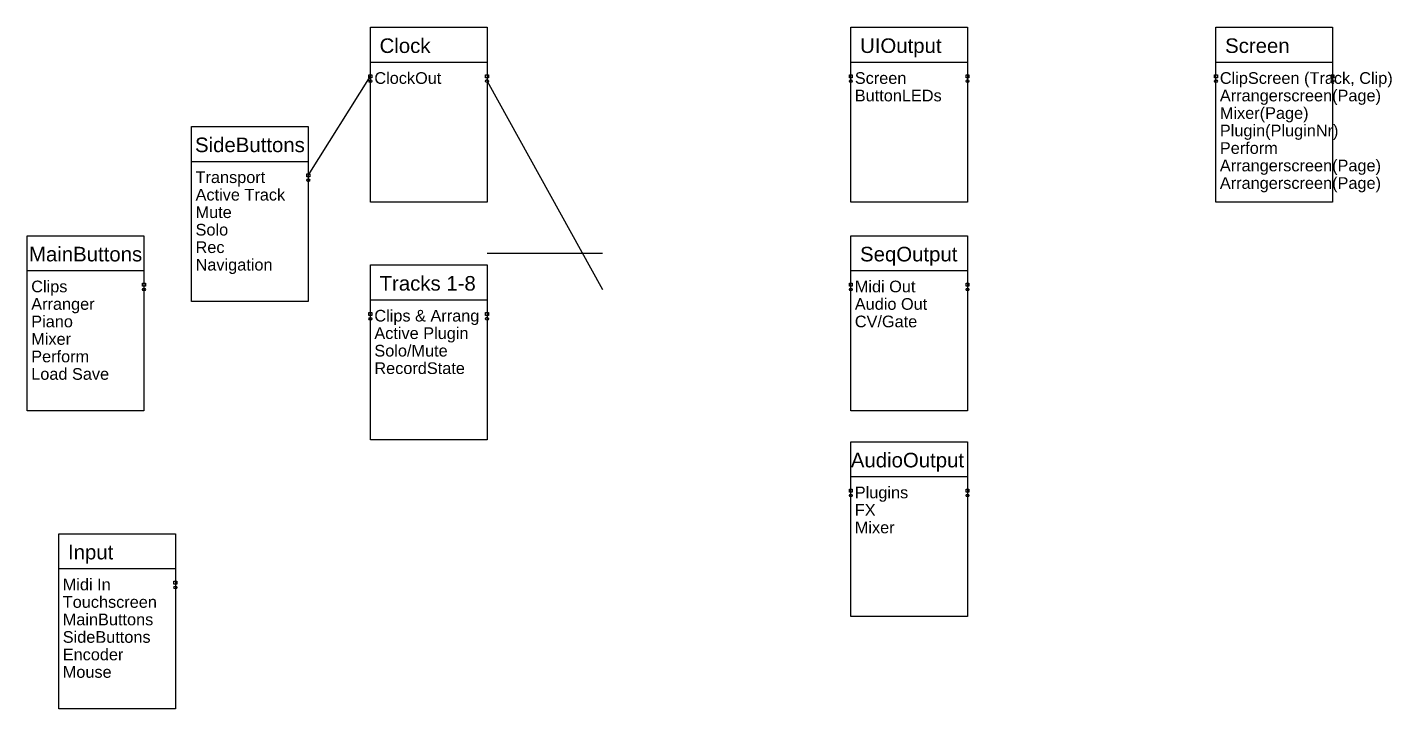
# Model space of a CAD drawing. Header units: millimetres. Extents: x -175 to 2286, y -1714 to 1134.
# Drawn here: x -84.4 to 149.7, y -50.4 to 66.5 of the extents above; entities that cross this region are included whole.
import ezdxf

# ---------------------------------------------------------------- set-up
doc = ezdxf.new("R2010")
doc.units = ezdxf.units.MM
doc.styles.get("Standard").update_dxf_attribs({"font": 'arial.ttf'})

msp = doc.modelspace()

# ---------------------------------------------------------------- linework, layer by layer
for p, q in [((-25.522, 60.474), (-5.522, 60.474)), ((56.887, 60.474), (76.887, 60.474)), ((119.502, 60.474), (139.502, 60.474)), ((-36.189, 41.061), (-25.522, 58.065)), ((-5.522, 57.243), (14.271, 21.503)), ((-56.189, 43.47), (-36.189, 43.47)), ((-5.522, 27.734), (14.271, 27.734)), ((-84.375, 24.734), (-64.375, 24.734)), ((56.887, 24.734), (76.887, 24.734)), ((-25.522, 19.725), (-5.522, 19.725)), ((56.887, -10.582), (76.887, -10.582)), ((-78.97, -26.365), (-58.97, -26.365))]:
    msp.add_line(p, q)
for points in [[(-25.522, 66.462), (-5.522, 66.462), (-5.522, 36.462), (-25.522, 36.462)], [(56.887, 66.462), (76.887, 66.462), (76.887, 36.462), (56.887, 36.462)], [(119.502, 66.462), (139.502, 66.462), (139.502, 36.462), (119.502, 36.462)], [(-25.772, 58.315), (-25.272, 58.315), (-25.272, 57.815), (-25.772, 57.815)], [(-5.772, 58.315), (-5.272, 58.315), (-5.272, 57.815), (-5.772, 57.815)], [(56.637, 58.315), (57.137, 58.315), (57.137, 57.815), (56.637, 57.815)], [(76.637, 58.315), (77.137, 58.315), (77.137, 57.815), (76.637, 57.815)], [(119.252, 58.315), (119.752, 58.315), (119.752, 57.815), (119.252, 57.815)], [(139.252, 58.315), (139.752, 58.315), (139.752, 57.815), (139.252, 57.815)], [(-56.189, 49.457), (-36.189, 49.457), (-36.189, 19.457), (-56.189, 19.457)], [(-36.439, 41.311), (-35.939, 41.311), (-35.939, 40.811), (-36.439, 40.811)], [(-84.375, 30.721), (-64.375, 30.721), (-64.375, 0.721), (-84.375, 0.721)], [(56.887, 30.721), (76.887, 30.721), (76.887, 0.721), (56.887, 0.721)], [(-25.522, 25.713), (-5.522, 25.713), (-5.522, -4.287), (-25.522, -4.287)], [(-64.625, 22.575), (-64.125, 22.575), (-64.125, 22.075), (-64.625, 22.075)], [(56.637, 22.575), (57.137, 22.575), (57.137, 22.075), (56.637, 22.075)], [(76.637, 22.575), (77.137, 22.575), (77.137, 22.075), (76.637, 22.075)], [(-25.772, 17.567), (-25.272, 17.567), (-25.272, 17.067), (-25.772, 17.067)], [(-5.772, 17.567), (-5.272, 17.567), (-5.272, 17.067), (-5.772, 17.067)], [(56.887, -4.594), (76.887, -4.594), (76.887, -34.594), (56.887, -34.594)], [(56.637, -12.741), (57.137, -12.741), (57.137, -13.241), (56.637, -13.241)], [(76.637, -12.741), (77.137, -12.741), (77.137, -13.241), (76.637, -13.241)], [(-78.97, -20.377), (-58.97, -20.377), (-58.97, -50.377), (-78.97, -50.377)], [(-59.22, -28.524), (-58.72, -28.524), (-58.72, -29.024), (-59.22, -29.024)]]:
    msp.add_lwpolyline(points, close=True)
for centre in [(-25.522, 57.243), (-5.522, 57.243), (56.887, 57.243), (76.887, 57.243), (119.502, 57.243), (139.502, 57.243), (-36.189, 40.238), (-64.375, 21.503), (56.887, 21.503), (76.887, 21.503), (-25.522, 16.494), (-5.522, 16.494), (56.887, -13.813), (76.887, -13.813), (-58.97, -29.596)]:
    msp.add_circle(centre, 0.25)

# ---------------------------------------------------------------- texts
for s, width, heights, insert, char_height, attachment_point in [('Clock', 25.57799, [5.055], (-23.943, 64.56), 2.5, 1), ('UIOutput', 25.57799, [5.055], (58.466, 64.56), 2.5, 1), ('Screen', 25.57799, [5.055], (121.081, 64.56), 2.5, 1), ('ClockOut', 16.37255, [0], (-24.845, 58.762), 2, 1), ('Screen', 16.37255, [0], (57.564, 58.762), 2, 1), ('ClipScreen (Track, Clip)', 38.34638, [0], (120.179, 58.762), 2, 1), ('ButtonLEDs', 16.37255, [0], (57.564, 55.762), 2, 1), ('Arrangerscreen(Page)', 16.37255, [0], (120.179, 55.762), 2, 1), ('Mixer(Page)', 16.37255, [0], (120.179, 52.762), 2, 1), ('Plugin(PluginNr)', 16.37255, [0], (120.179, 49.762), 2, 1), ('SideButtons', 25.57799, [5.055], (-46.189, 47.555), 2.5, 2), ('Perform', 16.37255, [0], (120.179, 46.762), 2, 1), ('Arrangerscreen(Page)', 16.37255, [0], (120.179, 43.762), 2, 1), ('Transport', 16.37255, [0], (-55.511, 41.758), 2, 1), ('Arrangerscreen(Page)', 16.37255, [0], (120.179, 40.762), 2, 1), ('Mute', 16.37255, [0], (-55.511, 35.758), 2, 1), ('Solo', 16.37255, [0], (-55.511, 32.758), 2, 1), ('MainButtons', 25.57799, [5.055], (-74.375, 28.819), 2.5, 2), ('Rec', 16.37255, [0], (-55.511, 29.758), 2, 1), ('SeqOutput', 25.57799, [5.055], (58.466, 28.819), 2.5, 1), ('Navigation', 16.37255, [0], (-55.511, 26.758), 2, 1), ('Tracks 1-8', 25.57799, [5.055], (-23.943, 23.811), 2.5, 1), ('Midi Out', 16.37255, [0], (57.564, 23.022), 2, 1), ('Arranger', 16.37255, [0], (-83.697, 20.022), 2, 1), ('Audio Out', 16.37255, [0], (57.564, 20.022), 2, 1), ('Piano', 16.37255, [0], (-83.697, 17.022), 2, 1), ('Clips & Arrang', 18.32595, [0], (-24.845, 18.013), 2, 1), ('CV/Gate', 16.37255, [0], (57.564, 17.022), 2, 1), ('Mixer', 16.37255, [0], (-83.697, 14.022), 2, 1), ('Active Plugin', 16.37255, [0], (-24.845, 15.013), 2, 1), ('Solo/Mute', 16.37255, [0], (-24.845, 12.013), 2, 1), ('Perform', 16.37255, [0], (-83.697, 11.022), 2, 1), ('Load Save', 16.37255, [0], (-83.697, 8.022), 2, 1), ('RecordState', 16.37255, [0], (-24.845, 9.013), 2, 1), ('AudioOutput', 25.57799, [5.055], (56.887, -6.497), 2.5, 1), ('Plugins', 16.37255, [0], (57.564, -12.294), 2, 1), ('FX', 16.37255, [0], (57.564, -15.294), 2, 1), ('Mixer', 16.37255, [0], (57.564, -18.294), 2, 1), ('Input', 25.57799, [5.055], (-77.391, -22.279), 2.5, 1), ('Midi In', 16.37255, [0], (-78.293, -28.077), 2, 1), ('Touchscreen', 16.37255, [0], (-78.293, -31.077), 2, 1), ('MainButtons', 16.37255, [0], (-78.293, -34.077), 2, 1), ('SideButtons', 16.37255, [0], (-78.293, -37.077), 2, 1), ('Encoder', 16.37255, [0], (-78.293, -40.077), 2, 1), ('Mouse', 16.37255, [0], (-78.293, -43.077), 2, 1)]:
    msp.add_mtext_dynamic_manual_height_columns(s, width=width, gutter_width=12.5, heights=heights, dxfattribs=dict(insert=insert, char_height=char_height, attachment_point=attachment_point))
at = {"char_height": 2, "attachment_point": 1, "line_spacing_factor": 0.9}
for s, insert in [('Active Track', (-55.511, 38.758)), ('Clips', (-83.697, 23.022))]:
    msp.add_mtext_dynamic_manual_height_columns(s, width=16.37255, gutter_width=12.5, heights=[0], dxfattribs=dict(at, insert=insert))

doc.saveas('drawing.dxf')
